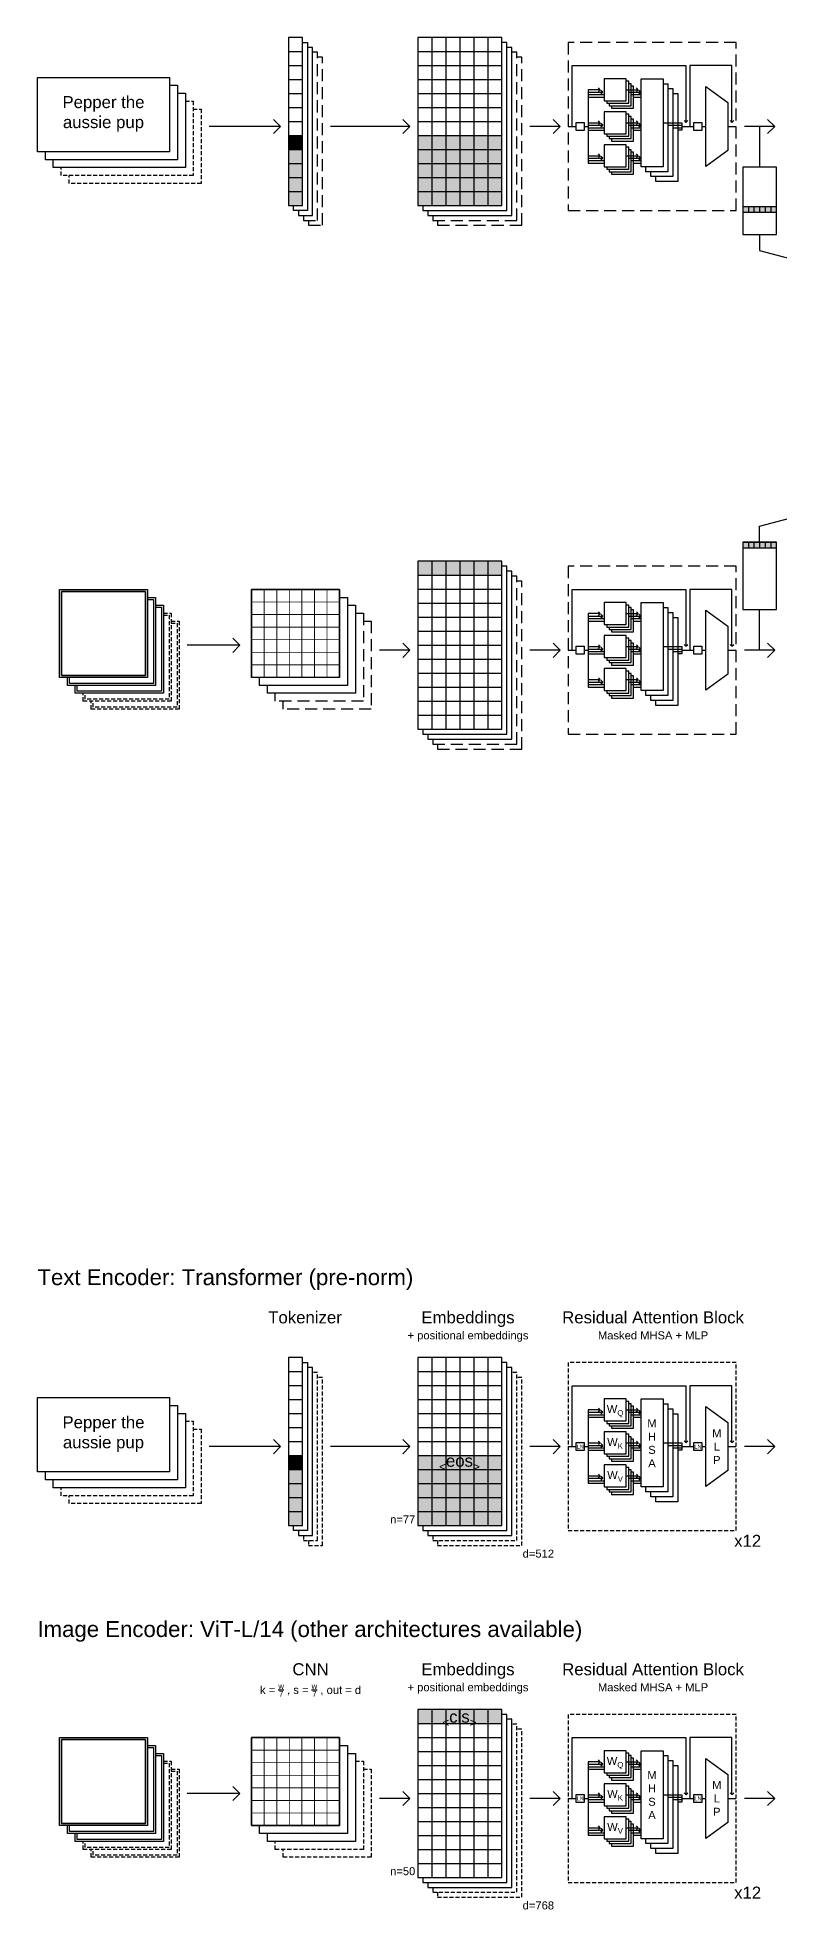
# Model space of a CAD drawing. Header units: inches. Extents: x 50 to 815, y -47 to 438.
# Drawn here: x 201.8 to 294.5, y 46.2 to 280.2 of the extents above; entities that cross this region are included whole.
import ezdxf
from ezdxf.xclip import XClip

# ---------------------------------------------------------------- set-up
doc = ezdxf.new("R2010")
doc.units = ezdxf.units.IN
doc.header["$MEASUREMENT"] = 0
doc.header["$XCLIPFRAME"] = 2
doc.linetypes.add('DASHED', pattern=[0.75, 0.5, -0.25])
for name, color, linetype in [('general_borders', 7, 'Continuous'), ('general_details', 8, 'Continuous'), ('image_borders', 24, 'Continuous'), ('image_fill', 21, 'Continuous'), ('text', 252, 'Continuous'), ('text_borders', 204, 'Continuous'), ('text_fill', 211, 'Continuous')]:
    doc.layers.add(name, color=color, linetype=linetype)
doc.styles.get("Standard").update_dxf_attribs({"font": 'arial.ttf'})
picture_1 = doc.add_image_def('image2.png', size_in_pixel=(703, 707))

# ---------------------------------------------------------------- blocks, each defined once
blk = doc.blocks.new('A$C4f65635c')
at = {"layer": 'image_fill'}
image = blk.add_image(picture_1, insert=(0, 0), size_in_units=(5.86, 5.89), dxfattribs=at)
image.dxf.flags = 7

msp = doc.modelspace()

# ---------------------------------------------------------------- hatches: boundary and pattern name
at = {"layer": 'image_fill', "transparency": 33554483}
h = msp.add_hatch(color=256, dxfattribs=at)
h.dxf.hatch_style = 1
h.paths.add_polyline_path([(290.61, 217.08), (289.91, 217.08), (289.91, 216.38), (290.61, 216.38)])
h.paths.add_polyline_path([(291.31, 217.08), (290.61, 217.08), (290.61, 216.38), (291.31, 216.38)])
h.paths.add_polyline_path([(292.01, 217.08), (291.31, 217.08), (291.31, 216.38), (292.01, 216.38)])
h.paths.add_polyline_path([(292.71, 217.08), (292.01, 217.08), (292.01, 216.38), (292.71, 216.38)])
h.paths.add_polyline_path([(293.41, 217.08), (292.71, 217.08), (292.71, 216.38), (293.41, 216.38)])
h.paths.add_polyline_path([(294.11, 217.08), (293.41, 217.08), (293.41, 216.38), (294.11, 216.38)])
h = msp.add_hatch(color=256, dxfattribs=at)
h.dxf.hatch_style = 1
h.paths.add_polyline_path([(251.06, 214.71), (249.31, 214.71), (249.31, 212.96), (251.06, 212.96)])
h.paths.add_polyline_path([(252.81, 214.71), (251.06, 214.71), (251.06, 212.96), (252.81, 212.96)])
h.paths.add_polyline_path([(254.56, 214.71), (252.81, 214.71), (252.81, 212.96), (254.56, 212.96)])
h.paths.add_polyline_path([(256.31, 214.71), (254.56, 214.71), (254.56, 212.96), (256.31, 212.96)])
h.paths.add_polyline_path([(258.06, 214.71), (256.31, 214.71), (256.31, 212.96), (258.06, 212.96)])
h.paths.add_polyline_path([(259.81, 214.71), (258.06, 214.71), (258.06, 212.96), (259.81, 212.96)])
h = msp.add_hatch(color=256, dxfattribs=at)
h.dxf.hatch_style = 1
h.paths.add_polyline_path([(251.06, 71.21), (249.31, 71.21), (249.31, 69.46), (251.06, 69.46)])
h.paths.add_polyline_path([(252.81, 71.21), (251.06, 71.21), (251.06, 69.46), (252.81, 69.46)])
h.paths.add_polyline_path([(254.56, 71.21), (252.81, 71.21), (252.81, 69.46), (254.56, 69.46)])
h.paths.add_polyline_path([(256.31, 71.21), (254.56, 71.21), (254.56, 69.46), (256.31, 69.46)])
h.paths.add_polyline_path([(258.06, 71.21), (256.31, 71.21), (256.31, 69.46), (258.06, 69.46)])
h.paths.add_polyline_path([(259.81, 71.21), (258.06, 71.21), (258.06, 69.46), (259.81, 69.46)])
at = {"layer": 'text_fill', "transparency": 33554483}
h = msp.add_hatch(color=256, dxfattribs=at)
h.dxf.hatch_style = 1
h.paths.add_polyline_path([(234.92, 267.93), (233.17, 267.93), (233.17, 266.18), (234.92, 266.18)])
h = msp.add_hatch(color=256, dxfattribs=at)
h.dxf.hatch_style = 1
h.paths.add_polyline_path([(251.06, 267.93), (249.31, 267.93), (249.31, 266.18), (251.06, 266.18)])
h.paths.add_polyline_path([(252.81, 267.93), (251.06, 267.93), (251.06, 266.18), (252.81, 266.18)])
h.paths.add_polyline_path([(254.56, 267.93), (252.81, 267.93), (252.81, 266.18), (254.56, 266.18)])
h.paths.add_polyline_path([(256.31, 267.93), (254.56, 267.93), (254.56, 266.18), (256.31, 266.18)])
h.paths.add_polyline_path([(258.06, 267.93), (256.31, 267.93), (256.31, 266.18), (258.06, 266.18)])
h.paths.add_polyline_path([(259.81, 267.93), (258.06, 267.93), (258.06, 266.18), (259.81, 266.18)])
at = {"layer": 'text_fill', "true_color": 0x000000, "transparency": 33554483}
h = msp.add_hatch(color=18, dxfattribs=at)
h.dxf.hatch_style = 1
h.paths.add_polyline_path([(234.92, 266.18), (233.17, 266.18), (233.17, 264.43), (234.92, 264.43)])
h.paths.add_polyline_path([(234.92, 264.43), (233.17, 264.43), (233.17, 262.68), (234.92, 262.68)])
h.paths.add_polyline_path([(234.92, 262.68), (233.17, 262.68), (233.17, 260.93), (234.92, 260.93)])
h.paths.add_polyline_path([(234.92, 260.93), (233.17, 260.93), (233.17, 259.18), (234.92, 259.18)])
h = msp.add_hatch(color=18, dxfattribs=at)
h.dxf.hatch_style = 1
h.paths.add_polyline_path([(251.06, 266.18), (249.31, 266.18), (249.31, 264.43), (251.06, 264.43)])
h.paths.add_polyline_path([(252.81, 266.18), (251.06, 266.18), (251.06, 264.43), (252.81, 264.43)])
h.paths.add_polyline_path([(254.56, 266.18), (252.81, 266.18), (252.81, 264.43), (254.56, 264.43)])
h.paths.add_polyline_path([(256.31, 266.18), (254.56, 266.18), (254.56, 264.43), (256.31, 264.43)])
h.paths.add_polyline_path([(258.06, 266.18), (256.31, 266.18), (256.31, 264.43), (258.06, 264.43)])
h.paths.add_polyline_path([(259.81, 266.18), (258.06, 266.18), (258.06, 264.43), (259.81, 264.43)])
h.paths.add_polyline_path([(259.81, 264.43), (258.06, 264.43), (258.06, 262.68), (259.81, 262.68)])
h.paths.add_polyline_path([(258.06, 264.43), (256.31, 264.43), (256.31, 262.68), (258.06, 262.68)])
h.paths.add_polyline_path([(256.31, 264.43), (254.56, 264.43), (254.56, 262.68), (256.31, 262.68)])
h.paths.add_polyline_path([(254.56, 264.43), (252.81, 264.43), (252.81, 262.68), (254.56, 262.68)])
h.paths.add_polyline_path([(252.81, 264.43), (251.06, 264.43), (251.06, 262.68), (252.81, 262.68)])
h.paths.add_polyline_path([(251.06, 264.43), (249.31, 264.43), (249.31, 262.68), (251.06, 262.68)])
h.paths.add_polyline_path([(251.06, 262.68), (249.31, 262.68), (249.31, 260.93), (251.06, 260.93)])
h.paths.add_polyline_path([(252.81, 262.68), (251.06, 262.68), (251.06, 260.93), (252.81, 260.93)])
h.paths.add_polyline_path([(254.56, 262.68), (252.81, 262.68), (252.81, 260.93), (254.56, 260.93)])
h.paths.add_polyline_path([(256.31, 262.68), (254.56, 262.68), (254.56, 260.93), (256.31, 260.93)])
h.paths.add_polyline_path([(258.06, 262.68), (256.31, 262.68), (256.31, 260.93), (258.06, 260.93)])
h.paths.add_polyline_path([(259.81, 262.68), (258.06, 262.68), (258.06, 260.93), (259.81, 260.93)])
h.paths.add_polyline_path([(259.81, 260.93), (258.06, 260.93), (258.06, 259.18), (259.81, 259.18)])
h.paths.add_polyline_path([(258.06, 260.93), (256.31, 260.93), (256.31, 259.18), (258.06, 259.18)])
h.paths.add_polyline_path([(256.31, 260.93), (254.56, 260.93), (254.56, 259.18), (256.31, 259.18)])
h.paths.add_polyline_path([(254.56, 260.93), (252.81, 260.93), (252.81, 259.18), (254.56, 259.18)])
h.paths.add_polyline_path([(252.81, 260.93), (251.06, 260.93), (251.06, 259.18), (252.81, 259.18)])
h.paths.add_polyline_path([(251.06, 260.93), (249.31, 260.93), (249.31, 259.18), (251.06, 259.18)])
at = {"layer": 'text_fill', "transparency": 33554483}
h = msp.add_hatch(color=256, dxfattribs=at)
h.dxf.hatch_style = 1
h.paths.add_polyline_path([(290.61, 259.06), (289.91, 259.06), (289.91, 258.36), (290.61, 258.36)])
h.paths.add_polyline_path([(291.31, 259.06), (290.61, 259.06), (290.61, 258.36), (291.31, 258.36)])
h.paths.add_polyline_path([(292.01, 259.06), (291.31, 259.06), (291.31, 258.36), (292.01, 258.36)])
h.paths.add_polyline_path([(292.71, 259.06), (292.01, 259.06), (292.01, 258.36), (292.71, 258.36)])
h.paths.add_polyline_path([(293.41, 259.06), (292.71, 259.06), (292.71, 258.36), (293.41, 258.36)])
h.paths.add_polyline_path([(294.11, 259.06), (293.41, 259.06), (293.41, 258.36), (294.11, 258.36)])
h = msp.add_hatch(color=256, dxfattribs=at)
h.dxf.hatch_style = 1
h.paths.add_polyline_path([(234.92, 102.93), (233.17, 102.93), (233.17, 101.18), (234.92, 101.18)])
at = {"layer": 'text_fill', "true_color": 0x000000, "transparency": 33554483}
h = msp.add_hatch(color=18, dxfattribs=at)
h.dxf.hatch_style = 1
h.paths.add_polyline_path([(234.92, 101.18), (233.17, 101.18), (233.17, 99.43), (234.92, 99.43)])
h.paths.add_polyline_path([(234.92, 99.43), (233.17, 99.43), (233.17, 97.68), (234.92, 97.68)])
h.paths.add_polyline_path([(234.92, 97.68), (233.17, 97.68), (233.17, 95.93), (234.92, 95.93)])
h.paths.add_polyline_path([(234.92, 95.93), (233.17, 95.93), (233.17, 94.18), (234.92, 94.18)])
at = {"layer": 'text_fill', "transparency": 33554483}
h = msp.add_hatch(color=256, dxfattribs=at)
h.dxf.hatch_style = 1
h.paths.add_polyline_path([(251.06, 102.93), (249.31, 102.93), (249.31, 101.18), (251.06, 101.18)])
h.paths.add_polyline_path([(252.81, 102.93), (251.06, 102.93), (251.06, 101.18), (252.81, 101.18)])
h.paths.add_polyline_path([(254.56, 102.93), (252.81, 102.93), (252.81, 101.18), (254.56, 101.18)])
h.paths.add_polyline_path([(256.31, 102.93), (254.56, 102.93), (254.56, 101.18), (256.31, 101.18)])
h.paths.add_polyline_path([(258.06, 102.93), (256.31, 102.93), (256.31, 101.18), (258.06, 101.18)])
h.paths.add_polyline_path([(259.81, 102.93), (258.06, 102.93), (258.06, 101.18), (259.81, 101.18)])
at = {"layer": 'text_fill', "true_color": 0x000000, "transparency": 33554483}
h = msp.add_hatch(color=18, dxfattribs=at)
h.dxf.hatch_style = 1
h.paths.add_polyline_path([(251.06, 101.18), (249.31, 101.18), (249.31, 99.43), (251.06, 99.43)])
h.paths.add_polyline_path([(252.81, 101.18), (251.06, 101.18), (251.06, 99.43), (252.81, 99.43)])
h.paths.add_polyline_path([(254.56, 101.18), (252.81, 101.18), (252.81, 99.43), (254.56, 99.43)])
h.paths.add_polyline_path([(256.31, 101.18), (254.56, 101.18), (254.56, 99.43), (256.31, 99.43)])
h.paths.add_polyline_path([(258.06, 101.18), (256.31, 101.18), (256.31, 99.43), (258.06, 99.43)])
h.paths.add_polyline_path([(259.81, 101.18), (258.06, 101.18), (258.06, 99.43), (259.81, 99.43)])
h.paths.add_polyline_path([(259.81, 99.43), (258.06, 99.43), (258.06, 97.68), (259.81, 97.68)])
h.paths.add_polyline_path([(258.06, 99.43), (256.31, 99.43), (256.31, 97.68), (258.06, 97.68)])
h.paths.add_polyline_path([(256.31, 99.43), (254.56, 99.43), (254.56, 97.68), (256.31, 97.68)])
h.paths.add_polyline_path([(254.56, 99.43), (252.81, 99.43), (252.81, 97.68), (254.56, 97.68)])
h.paths.add_polyline_path([(252.81, 99.43), (251.06, 99.43), (251.06, 97.68), (252.81, 97.68)])
h.paths.add_polyline_path([(251.06, 99.43), (249.31, 99.43), (249.31, 97.68), (251.06, 97.68)])
h.paths.add_polyline_path([(251.06, 97.68), (249.31, 97.68), (249.31, 95.93), (251.06, 95.93)])
h.paths.add_polyline_path([(252.81, 97.68), (251.06, 97.68), (251.06, 95.93), (252.81, 95.93)])
h.paths.add_polyline_path([(254.56, 97.68), (252.81, 97.68), (252.81, 95.93), (254.56, 95.93)])
h.paths.add_polyline_path([(256.31, 97.68), (254.56, 97.68), (254.56, 95.93), (256.31, 95.93)])
h.paths.add_polyline_path([(258.06, 97.68), (256.31, 97.68), (256.31, 95.93), (258.06, 95.93)])
h.paths.add_polyline_path([(259.81, 97.68), (258.06, 97.68), (258.06, 95.93), (259.81, 95.93)])
h.paths.add_polyline_path([(259.81, 95.93), (258.06, 95.93), (258.06, 94.18), (259.81, 94.18)])
h.paths.add_polyline_path([(258.06, 95.93), (256.31, 95.93), (256.31, 94.18), (258.06, 94.18)])
h.paths.add_polyline_path([(256.31, 95.93), (254.56, 95.93), (254.56, 94.18), (256.31, 94.18)])
h.paths.add_polyline_path([(254.56, 95.93), (252.81, 95.93), (252.81, 94.18), (254.56, 94.18)])
h.paths.add_polyline_path([(252.81, 95.93), (251.06, 95.93), (251.06, 94.18), (252.81, 94.18)])
h.paths.add_polyline_path([(251.06, 95.93), (249.31, 95.93), (249.31, 94.18), (251.06, 94.18)])

# ---------------------------------------------------------------- linework, layer by layer
at = {"layer": 'general_borders'}
for points in [[(201.79, 275.19), (218.29, 275.19), (218.29, 265.89), (201.79, 265.89)], [(204.54, 211.19), (215.54, 211.19), (215.54, 200.19), (204.54, 200.19)], [(201.79, 110.19), (218.29, 110.19), (218.29, 100.89), (201.79, 100.89)], [(204.54, 67.69), (215.54, 67.69), (215.54, 56.69), (204.54, 56.69)]]:
    msp.add_lwpolyline(points, close=True, dxfattribs=at)
for points in [[(218.29, 274.2), (219.28, 274.2), (219.28, 264.9), (202.78, 264.9), (202.78, 265.89)], [(219.28, 273.21), (220.27, 273.21), (220.27, 263.91), (203.77, 263.91), (203.77, 264.9)], [(231.29, 268.17), (232.17, 269.06), (231.29, 269.94)], [(247.43, 268.17), (248.31, 269.06), (247.43, 269.94)], [(266.21, 268.17), (267.1, 269.06), (266.21, 269.94)], [(293.02, 268.17), (293.91, 269.06), (293.02, 269.94)], [(232.17, 269.06), (223.26, 269.06)], [(248.31, 269.06), (238.39, 269.06)], [(267.1, 269.06), (263.3, 269.06)], [(293.91, 269.06), (290.11, 269.06)], [(215.54, 210.2), (216.53, 210.2), (216.53, 199.2), (205.53, 199.2), (205.53, 200.19)], [(216.53, 209.21), (217.52, 209.21), (217.52, 198.21), (206.52, 198.21), (206.52, 199.2)], [(227.06, 204.21), (220.5, 204.21)], [(226.18, 203.32), (227.06, 204.21), (226.18, 205.09)], [(248.31, 203.58), (244.51, 203.58)], [(247.43, 202.7), (248.31, 203.58), (247.43, 204.46)], [(267.1, 203.58), (263.3, 203.58)], [(266.21, 202.7), (267.1, 203.58), (266.21, 204.46)], [(293.91, 203.58), (290.11, 203.58)], [(293.02, 202.7), (293.91, 203.58), (293.02, 204.46)], [(218.29, 109.2), (219.28, 109.2), (219.28, 99.9), (202.78, 99.9), (202.78, 100.89)], [(219.28, 108.21), (220.27, 108.21), (220.27, 98.91), (203.77, 98.91), (203.77, 99.9)], [(232.17, 104.06), (223.26, 104.06)], [(231.29, 103.17), (232.17, 104.06), (231.29, 104.94)], [(248.31, 104.06), (238.39, 104.06)], [(247.43, 103.17), (248.31, 104.06), (247.43, 104.94)], [(267.1, 104.06), (263.3, 104.06)], [(266.21, 103.17), (267.1, 104.06), (266.21, 104.94)], [(293.91, 104.06), (290.11, 104.06)], [(293.02, 103.17), (293.91, 104.06), (293.02, 104.94)], [(215.54, 66.7), (216.53, 66.7), (216.53, 55.7), (205.53, 55.7), (205.53, 56.69)], [(216.53, 65.71), (217.52, 65.71), (217.52, 54.71), (206.52, 54.71), (206.52, 55.7)], [(226.18, 59.82), (227.06, 60.71), (226.18, 61.59)], [(247.43, 59.2), (248.31, 60.08), (247.43, 60.96)], [(266.21, 59.2), (267.1, 60.08), (266.21, 60.96)], [(293.02, 59.2), (293.91, 60.08), (293.02, 60.96)], [(227.06, 60.71), (220.5, 60.71)], [(248.31, 60.08), (244.51, 60.08)], [(267.1, 60.08), (263.3, 60.08)], [(293.91, 60.08), (290.11, 60.08)]]:
    msp.add_lwpolyline(points, dxfattribs=at)
at = {"layer": 'general_borders', "linetype": 'DASHED'}
for points in [[(220.27, 272.22), (221.26, 272.22), (221.26, 262.92), (204.76, 262.92), (204.76, 263.91)], [(221.26, 271.23), (222.25, 271.23), (222.25, 261.93), (205.75, 261.93), (205.75, 262.92)], [(217.52, 208.22), (218.51, 208.22), (218.51, 197.22), (207.51, 197.22), (207.51, 198.21)], [(218.51, 207.23), (219.5, 207.23), (219.5, 196.23), (208.5, 196.23), (208.5, 197.22)], [(220.27, 107.22), (221.26, 107.22), (221.26, 97.92), (204.76, 97.92), (204.76, 98.91)], [(221.26, 106.23), (222.25, 106.23), (222.25, 96.93), (205.75, 96.93), (205.75, 97.92)], [(217.52, 64.72), (218.51, 64.72), (218.51, 53.72), (207.51, 53.72), (207.51, 54.71)], [(218.51, 63.73), (219.5, 63.73), (219.5, 52.73), (208.5, 52.73), (208.5, 53.72)]]:
    msp.add_lwpolyline(points, dxfattribs=at)
at = {"layer": 'general_details'}
for points in [[(204.79, 210.94), (215.29, 210.94), (215.29, 200.44), (204.79, 200.44)], [(204.79, 67.44), (215.29, 67.44), (215.29, 56.94), (204.79, 56.94)]]:
    msp.add_lwpolyline(points, close=True, dxfattribs=at)
for points in [[(215.54, 209.95), (216.28, 209.95), (216.28, 199.45), (205.78, 199.45), (205.78, 200.19)], [(216.53, 208.96), (217.27, 208.96), (217.27, 198.46), (206.77, 198.46), (206.77, 199.2)], [(215.54, 66.45), (216.28, 66.45), (216.28, 55.95), (205.78, 55.95), (205.78, 56.69)], [(216.53, 65.46), (217.27, 65.46), (217.27, 54.96), (206.77, 54.96), (206.77, 55.7)]]:
    msp.add_lwpolyline(points, dxfattribs=at)
at = {"layer": 'general_details', "linetype": 'DASHED'}
for points in [[(217.52, 207.97), (218.26, 207.97), (218.26, 197.47), (207.76, 197.47), (207.76, 198.21)], [(218.51, 206.98), (219.25, 206.98), (219.25, 196.48), (208.75, 196.48), (208.75, 197.22)], [(217.52, 64.47), (218.26, 64.47), (218.26, 53.97), (207.76, 53.97), (207.76, 54.71)], [(218.51, 63.48), (219.25, 63.48), (219.25, 52.98), (208.75, 52.98), (208.75, 53.72)]]:
    msp.add_lwpolyline(points, dxfattribs=at)
at = {"layer": 'image_borders', "ltscale": 3}
for points in [[(292.01, 219.08), (321.48, 226.87)], [(292.01, 217.08), (292.01, 219.08)], [(289.91, 217.08), (294.11, 217.08)], [(289.91, 216.38), (294.11, 216.38)], [(249.31, 212.96), (259.81, 212.96)], [(249.93, 193.71), (249.93, 193.09), (260.43, 193.09), (260.43, 214.09), (259.81, 214.09)], [(250.55, 193.09), (250.55, 192.47), (261.05, 192.47), (261.05, 213.47), (260.43, 213.47)], [(249.31, 211.21), (259.81, 211.21)], [(268.6, 203.58), (268.6, 211.2), (281.81, 211.2), (282.81, 211.2), (282.81, 204.08)], [(288.56, 204.08), (288.56, 211.2), (283.31, 211.2), (283.31, 203.58)], [(239.54, 210.2), (240.53, 210.2), (240.53, 199.2), (229.53, 199.2), (229.53, 200.19)], [(240.53, 209.21), (241.52, 209.21), (241.52, 198.21), (230.52, 198.21), (230.52, 199.2)], [(249.31, 209.46), (259.81, 209.46)], [(271.88, 207.95), (272.1, 208.17), (271.88, 208.39)], [(272.91, 206.79), (272.91, 206.49), (275.66, 206.49), (275.66, 209.24), (275.35, 209.24)], [(273.22, 206.49), (273.22, 206.18), (275.97, 206.18), (275.97, 208.93), (275.66, 208.93)], [(273.53, 206.18), (273.53, 205.87), (276.28, 205.87), (276.28, 208.62), (275.97, 208.62)], [(276.63, 207.95), (276.85, 208.17), (276.63, 208.39)], [(279.95, 208.93), (280.57, 208.93), (280.57, 197.93), (277.82, 197.93), (277.82, 198.54)], [(280.57, 208.31), (281.19, 208.31), (281.19, 197.31), (278.44, 197.31), (278.44, 197.93)], [(292.01, 203.58), (292.01, 208.68)], [(249.31, 207.71), (259.81, 207.71)], [(249.31, 205.96), (259.81, 205.96)], [(272.1, 208.17), (270.6, 208.17), (270.6, 198.99), (272.6, 198.99)], [(270.6, 207.86), (272.41, 207.86)], [(270.6, 207.55), (272.6, 207.55)], [(270.6, 207.24), (272.6, 207.24)], [(272.19, 207.64), (272.41, 207.86), (272.19, 208.08)], [(275.35, 208.17), (276.85, 208.17)], [(275.66, 207.86), (277.16, 207.86)], [(275.97, 207.55), (277.2, 207.55)], [(276.28, 207.24), (277.2, 207.24)], [(276.94, 207.64), (277.16, 207.86), (276.94, 208.08)], [(281.19, 207.69), (281.81, 207.69), (281.81, 196.69), (279.06, 196.69), (279.06, 197.31)], [(249.31, 204.21), (259.81, 204.21)], [(268.1, 203.58), (269.1, 203.58)], [(270.1, 203.58), (270.6, 203.58)], [(270.6, 204.04), (272.1, 204.04)], [(270.6, 203.74), (272.41, 203.74)], [(271.88, 203.82), (272.1, 204.04), (271.88, 204.27)], [(272.19, 203.51), (272.41, 203.74), (272.19, 203.96)], [(272.91, 202.67), (272.91, 202.36), (275.66, 202.36), (275.66, 205.11), (275.35, 205.11)], [(273.22, 202.36), (273.22, 202.05), (275.97, 202.05), (275.97, 204.8), (275.66, 204.8)], [(273.53, 202.05), (273.53, 201.74), (276.28, 201.74), (276.28, 204.49), (275.97, 204.49)], [(275.35, 204.04), (276.85, 204.04)], [(275.66, 203.74), (277.16, 203.74)], [(276.63, 203.82), (276.85, 204.04), (276.63, 204.27)], [(276.94, 203.51), (277.16, 203.74), (276.94, 203.96)], [(279.95, 204.04), (282.31, 204.04), (282.31, 203.12), (281.81, 203.12)], [(280.57, 203.74), (282.31, 203.74)], [(282.31, 203.58), (283.81, 203.58)], [(282.59, 204.3), (282.81, 204.08), (283.03, 204.3)], [(288.06, 203.58), (289.06, 203.58)], [(288.34, 204.3), (288.56, 204.08), (288.78, 204.3)], [(249.31, 202.46), (259.81, 202.46)], [(270.6, 203.43), (272.6, 203.43)], [(270.6, 203.12), (272.6, 203.12)], [(275.97, 203.43), (277.2, 203.43)], [(276.28, 203.12), (277.2, 203.12)], [(281.19, 203.43), (282.31, 203.43)], [(249.31, 200.71), (259.81, 200.71)], [(249.31, 198.96), (259.81, 198.96)], [(270.6, 199.92), (272.1, 199.92)], [(270.6, 199.61), (272.41, 199.61)], [(270.6, 199.3), (272.6, 199.3)], [(271.88, 199.7), (272.1, 199.92), (271.88, 200.14)], [(272.19, 199.39), (272.41, 199.61), (272.19, 199.83)], [(272.91, 198.54), (272.91, 198.24), (275.66, 198.24), (275.66, 200.99), (275.35, 200.99)], [(273.22, 198.24), (273.22, 197.93), (275.97, 197.93), (275.97, 200.68), (275.66, 200.68)], [(273.53, 197.93), (273.53, 197.62), (276.28, 197.62), (276.28, 200.37), (275.97, 200.37)], [(275.35, 199.92), (276.85, 199.92)], [(275.66, 199.61), (277.16, 199.61)], [(275.97, 199.3), (277.2, 199.3)], [(276.28, 198.99), (277.2, 198.99)], [(276.63, 199.7), (276.85, 199.92), (276.63, 200.14)], [(276.94, 199.39), (277.16, 199.61), (276.94, 199.83)], [(249.31, 197.21), (259.81, 197.21)], [(249.31, 195.46), (259.81, 195.46)]]:
    msp.add_lwpolyline(points, dxfattribs=at)
for points in [[(289.91, 217.08), (289.91, 208.68), (294.11, 208.68), (294.11, 217.08)], [(249.31, 214.71), (249.31, 193.71), (259.81, 193.71), (259.81, 214.71)], [(228.54, 211.19), (239.54, 211.19), (239.54, 200.19), (228.54, 200.19)], [(272.6, 206.79), (275.35, 206.79), (275.35, 209.54), (272.6, 209.54)], [(277.2, 209.54), (279.95, 209.54), (279.95, 198.54), (277.2, 198.54)], [(285.31, 208.58), (288.06, 206.58), (288.06, 200.58), (285.31, 198.58)], [(269.1, 203.08), (269.1, 204.08), (270.1, 204.08), (270.1, 203.08)], [(272.6, 202.67), (275.35, 202.67), (275.35, 205.42), (272.6, 205.42)], [(283.81, 203.08), (283.81, 204.08), (284.81, 204.08), (284.81, 203.08)], [(272.6, 198.54), (275.35, 198.54), (275.35, 201.29), (272.6, 201.29)]]:
    msp.add_lwpolyline(points, close=True, dxfattribs=at)
at = {"layer": 'image_borders', "linetype": 'DASHED', "ltscale": 3}
msp.add_lwpolyline([(268.1, 214.08), (268.1, 193.08), (289.1, 193.08), (289.1, 214.08)], close=True, dxfattribs=at)
at = {"layer": 'image_borders', "color": 7, "ltscale": 3, "true_color": 0xffffff, "const_width": 0.1}
for points in [[(230.12, 211.19), (230.12, 200.19)], [(231.69, 211.19), (231.69, 200.19)], [(233.26, 211.19), (233.26, 200.19)], [(234.83, 211.19), (234.83, 200.19)], [(236.4, 211.19), (236.4, 200.19)], [(237.97, 211.19), (237.97, 200.19)], [(228.54, 209.62), (239.54, 209.62)], [(228.54, 208.05), (239.54, 208.05)], [(228.54, 206.48), (239.54, 206.48)], [(228.54, 204.9), (239.54, 204.9)], [(228.54, 203.33), (239.54, 203.33)], [(228.54, 201.76), (239.54, 201.76)]]:
    msp.add_lwpolyline(points, dxfattribs=at)
at = {"layer": 'image_borders', "linetype": 'DASHED', "ltscale": 3}
for points in [[(251.17, 192.47), (251.17, 191.85), (261.67, 191.85), (261.67, 212.85), (261.05, 212.85)], [(251.79, 191.85), (251.79, 191.23), (262.29, 191.23), (262.29, 212.23), (261.67, 212.23)], [(241.52, 208.22), (242.51, 208.22), (242.51, 197.22), (231.51, 197.22), (231.51, 198.21)], [(242.51, 207.23), (243.5, 207.23), (243.5, 196.23), (232.5, 196.23), (232.5, 197.22)]]:
    msp.add_lwpolyline(points, dxfattribs=at)
at = {"layer": 'image_borders'}
for points in [[(249.31, 71.21), (249.31, 50.21), (259.81, 50.21), (259.81, 71.21)], [(228.54, 67.69), (239.54, 67.69), (239.54, 56.69), (228.54, 56.69)], [(272.6, 63.29), (275.35, 63.29), (275.35, 66.04), (272.6, 66.04)], [(277.2, 66.04), (279.95, 66.04), (279.95, 55.04), (277.2, 55.04)], [(285.31, 65.08), (288.06, 63.08), (288.06, 57.08), (285.31, 55.08)], [(272.6, 59.17), (275.35, 59.17), (275.35, 61.92), (272.6, 61.92)], [(269.1, 59.58), (269.1, 60.58), (270.1, 60.58), (270.1, 59.58)], [(283.81, 59.58), (283.81, 60.58), (284.81, 60.58), (284.81, 59.58)], [(272.6, 55.04), (275.35, 55.04), (275.35, 57.79), (272.6, 57.79)]]:
    msp.add_lwpolyline(points, close=True, dxfattribs=at)
for points in [[(249.93, 50.21), (249.93, 49.59), (260.43, 49.59), (260.43, 70.59), (259.81, 70.59)], [(249.31, 69.46), (259.81, 69.46)], [(250.55, 49.59), (250.55, 48.97), (261.05, 48.97), (261.05, 69.97), (260.43, 69.97)], [(239.54, 66.7), (240.53, 66.7), (240.53, 55.7), (229.53, 55.7), (229.53, 56.69)], [(240.53, 65.71), (241.52, 65.71), (241.52, 54.71), (230.52, 54.71), (230.52, 55.7)], [(249.31, 67.71), (259.81, 67.71)], [(249.31, 65.96), (259.81, 65.96)], [(268.6, 60.08), (268.6, 67.7), (281.81, 67.7), (282.81, 67.7), (282.81, 60.58)], [(272.91, 63.29), (272.91, 62.99), (275.66, 62.99), (275.66, 65.74), (275.35, 65.74)], [(288.56, 60.58), (288.56, 67.7), (283.31, 67.7), (283.31, 60.08)], [(249.31, 64.21), (259.81, 64.21)], [(272.1, 64.67), (270.6, 64.67), (270.6, 55.49), (272.6, 55.49)], [(270.6, 64.36), (272.41, 64.36)], [(270.6, 64.05), (272.6, 64.05)], [(270.6, 63.74), (272.6, 63.74)], [(271.88, 64.45), (272.1, 64.67), (271.88, 64.89)], [(272.19, 64.14), (272.41, 64.36), (272.19, 64.58)], [(273.22, 62.99), (273.22, 62.68), (275.97, 62.68), (275.97, 65.43), (275.66, 65.43)], [(273.53, 62.68), (273.53, 62.37), (276.28, 62.37), (276.28, 65.12), (275.97, 65.12)], [(275.35, 64.67), (276.85, 64.67)], [(275.66, 64.36), (277.16, 64.36)], [(275.97, 64.05), (277.2, 64.05)], [(276.28, 63.74), (277.2, 63.74)], [(276.63, 64.45), (276.85, 64.67), (276.63, 64.89)], [(276.94, 64.14), (277.16, 64.36), (276.94, 64.58)], [(279.95, 65.43), (280.57, 65.43), (280.57, 54.43), (277.82, 54.43), (277.82, 55.04)], [(280.57, 64.81), (281.19, 64.81), (281.19, 53.81), (278.44, 53.81), (278.44, 54.43)], [(281.19, 64.19), (281.81, 64.19), (281.81, 53.19), (279.06, 53.19), (279.06, 53.81)], [(249.31, 62.46), (259.81, 62.46)], [(272.91, 59.17), (272.91, 58.86), (275.66, 58.86), (275.66, 61.61), (275.35, 61.61)], [(273.22, 58.86), (273.22, 58.55), (275.97, 58.55), (275.97, 61.3), (275.66, 61.3)], [(273.53, 58.55), (273.53, 58.24), (276.28, 58.24), (276.28, 60.99), (275.97, 60.99)], [(249.31, 60.71), (259.81, 60.71)], [(249.31, 58.96), (259.81, 58.96)], [(268.1, 60.08), (269.1, 60.08)], [(270.1, 60.08), (270.6, 60.08)], [(270.6, 60.54), (272.1, 60.54)], [(270.6, 60.24), (272.41, 60.24)], [(270.6, 59.93), (272.6, 59.93)], [(270.6, 59.62), (272.6, 59.62)], [(271.88, 60.32), (272.1, 60.54), (271.88, 60.77)], [(272.19, 60.01), (272.41, 60.24), (272.19, 60.46)], [(275.35, 60.54), (276.85, 60.54)], [(275.66, 60.24), (277.16, 60.24)], [(275.97, 59.93), (277.2, 59.93)], [(276.28, 59.62), (277.2, 59.62)], [(276.63, 60.32), (276.85, 60.54), (276.63, 60.77)], [(276.94, 60.01), (277.16, 60.24), (276.94, 60.46)], [(279.95, 60.54), (282.31, 60.54), (282.31, 59.62), (281.81, 59.62)], [(280.57, 60.24), (282.31, 60.24)], [(281.19, 59.93), (282.31, 59.93)], [(282.31, 60.08), (283.81, 60.08)], [(282.59, 60.8), (282.81, 60.58), (283.03, 60.8)], [(288.06, 60.08), (289.06, 60.08)], [(288.34, 60.8), (288.56, 60.58), (288.78, 60.8)], [(249.31, 57.21), (259.81, 57.21)], [(270.6, 56.42), (272.1, 56.42)], [(271.88, 56.2), (272.1, 56.42), (271.88, 56.64)], [(272.19, 55.89), (272.41, 56.11), (272.19, 56.33)], [(272.91, 55.04), (272.91, 54.74), (275.66, 54.74), (275.66, 57.49), (275.35, 57.49)], [(273.22, 54.74), (273.22, 54.43), (275.97, 54.43), (275.97, 57.18), (275.66, 57.18)], [(273.53, 54.43), (273.53, 54.12), (276.28, 54.12), (276.28, 56.87), (275.97, 56.87)], [(275.35, 56.42), (276.85, 56.42)], [(276.63, 56.2), (276.85, 56.42), (276.63, 56.64)], [(276.94, 55.89), (277.16, 56.11), (276.94, 56.33)], [(249.31, 55.46), (259.81, 55.46)], [(270.6, 56.11), (272.41, 56.11)], [(270.6, 55.8), (272.6, 55.8)], [(275.66, 56.11), (277.16, 56.11)], [(275.97, 55.8), (277.2, 55.8)], [(276.28, 55.49), (277.2, 55.49)], [(249.31, 53.71), (259.81, 53.71)], [(249.31, 51.96), (259.81, 51.96)]]:
    msp.add_lwpolyline(points, dxfattribs=at)
at = {"layer": 'image_borders', "linetype": 'DASHED'}
msp.add_lwpolyline([(268.1, 70.58), (268.1, 49.58), (289.1, 49.58), (289.1, 70.58)], close=True, dxfattribs=at)
for points in [[(251.17, 48.97), (251.17, 48.35), (261.67, 48.35), (261.67, 69.35), (261.05, 69.35)], [(251.79, 48.35), (251.79, 47.73), (262.29, 47.73), (262.29, 68.73), (261.67, 68.73)], [(241.52, 64.72), (242.51, 64.72), (242.51, 53.72), (231.51, 53.72), (231.51, 54.71)], [(242.51, 63.73), (243.5, 63.73), (243.5, 52.73), (232.5, 52.73), (232.5, 53.72)]]:
    msp.add_lwpolyline(points, dxfattribs=at)
at = {"layer": 'image_borders', "color": 7, "true_color": 0xffffff, "const_width": 0.1}
for points in [[(228.54, 66.12), (239.54, 66.12)], [(230.12, 67.69), (230.12, 56.69)], [(231.69, 67.69), (231.69, 56.69)], [(233.26, 67.69), (233.26, 56.69)], [(234.83, 67.69), (234.83, 56.69)], [(236.4, 67.69), (236.4, 56.69)], [(237.97, 67.69), (237.97, 56.69)], [(228.54, 64.55), (239.54, 64.55)], [(228.54, 62.98), (239.54, 62.98)], [(228.54, 61.4), (239.54, 61.4)], [(228.54, 59.83), (239.54, 59.83)], [(228.54, 58.26), (239.54, 58.26)]]:
    msp.add_lwpolyline(points, dxfattribs=at)
at = {"layer": 'image_fill'}
for points in [[(290.61, 217.08), (290.61, 216.38)], [(291.31, 217.08), (291.31, 216.38)], [(292.01, 217.08), (292.01, 216.38)], [(292.71, 217.08), (292.71, 216.38)], [(293.41, 217.08), (293.41, 216.38)]]:
    msp.add_lwpolyline(points, dxfattribs=at)
at = {"layer": 'image_fill', "transparency": 33554687}
for points in [[(251.06, 214.71), (251.06, 193.71)], [(252.81, 214.71), (252.81, 193.71)], [(254.56, 214.71), (254.56, 193.71)], [(256.31, 214.71), (256.31, 193.71)], [(258.06, 214.71), (258.06, 193.71)], [(251.06, 71.21), (251.06, 50.21)], [(252.81, 71.21), (252.81, 50.21)], [(254.56, 71.21), (254.56, 50.21)], [(256.31, 71.21), (256.31, 50.21)], [(258.06, 71.21), (258.06, 50.21)]]:
    msp.add_lwpolyline(points, dxfattribs=at)
at = {"layer": 'text'}
for points in [[(284.81, 269.06), (285.31, 269.06)], [(284.81, 203.58), (285.31, 203.58)], [(284.81, 104.06), (285.31, 104.06)], [(284.81, 60.08), (285.31, 60.08)]]:
    msp.add_lwpolyline(points, dxfattribs=at)
at = {"layer": 'text_borders', "ltscale": 3}
for points in [[(233.17, 280.18), (233.17, 259.18), (234.92, 259.18), (234.92, 280.18)], [(249.31, 280.18), (249.31, 259.18), (259.81, 259.18), (259.81, 280.18)], [(272.6, 272.27), (275.35, 272.27), (275.35, 275.02), (272.6, 275.02)], [(277.2, 275.02), (279.95, 275.02), (279.95, 264.02), (277.2, 264.02)], [(285.31, 274.06), (288.06, 272.06), (288.06, 266.06), (285.31, 264.06)], [(269.1, 268.56), (269.1, 269.56), (270.1, 269.56), (270.1, 268.56)], [(272.6, 268.14), (275.35, 268.14), (275.35, 270.89), (272.6, 270.89)], [(283.81, 268.56), (283.81, 269.56), (284.81, 269.56), (284.81, 268.56)], [(272.6, 264.02), (275.35, 264.02), (275.35, 266.77), (272.6, 266.77)], [(289.91, 263.96), (289.91, 255.56), (294.11, 255.56), (294.11, 263.96)]]:
    msp.add_lwpolyline(points, close=True, dxfattribs=at)
for points in [[(234.92, 279.56), (235.54, 279.56), (235.54, 258.56), (233.79, 258.56), (233.79, 259.18)], [(234.41, 258.56), (234.41, 257.94), (236.16, 257.94), (236.16, 278.94), (235.54, 278.94)], [(249.93, 259.18), (249.93, 258.56), (260.43, 258.56), (260.43, 279.56), (259.81, 279.56)], [(250.55, 258.56), (250.55, 257.94), (261.05, 257.94), (261.05, 278.94), (260.43, 278.94)], [(233.17, 278.43), (234.92, 278.43)], [(233.17, 276.68), (234.92, 276.68)], [(249.31, 278.43), (259.81, 278.43)], [(249.31, 276.68), (259.81, 276.68)], [(268.6, 269.06), (268.6, 276.67), (281.81, 276.67), (282.81, 276.67), (282.81, 269.56)], [(288.56, 269.56), (288.56, 276.67), (283.31, 276.67), (283.31, 269.06)], [(233.17, 274.93), (234.92, 274.93)], [(249.31, 274.93), (259.81, 274.93)], [(271.88, 273.42), (272.1, 273.64), (271.88, 273.87)], [(272.91, 272.27), (272.91, 271.96), (275.66, 271.96), (275.66, 274.71), (275.35, 274.71)], [(273.22, 271.96), (273.22, 271.65), (275.97, 271.65), (275.97, 274.4), (275.66, 274.4)], [(273.53, 271.65), (273.53, 271.34), (276.28, 271.34), (276.28, 274.09), (275.97, 274.09)], [(276.63, 273.42), (276.85, 273.64), (276.63, 273.87)], [(279.95, 274.4), (280.57, 274.4), (280.57, 263.4), (277.82, 263.4), (277.82, 264.02)], [(280.57, 273.78), (281.19, 273.78), (281.19, 262.78), (278.44, 262.78), (278.44, 263.4)], [(233.17, 273.18), (234.92, 273.18)], [(233.17, 271.43), (234.92, 271.43)], [(249.31, 273.18), (259.81, 273.18)], [(249.31, 271.43), (259.81, 271.43)], [(272.1, 273.64), (270.6, 273.64), (270.6, 264.47), (272.6, 264.47)], [(270.6, 273.34), (272.41, 273.34)], [(270.6, 273.03), (272.6, 273.03)], [(270.6, 272.72), (272.6, 272.72)], [(272.19, 273.11), (272.41, 273.34), (272.19, 273.56)], [(275.35, 273.64), (276.85, 273.64)], [(275.66, 273.34), (277.16, 273.34)], [(275.97, 273.03), (277.2, 273.03)], [(276.28, 272.72), (277.2, 272.72)], [(276.94, 273.11), (277.16, 273.34), (276.94, 273.56)], [(281.19, 273.16), (281.81, 273.16), (281.81, 262.16), (279.06, 262.16), (279.06, 262.78)], [(233.17, 269.68), (234.92, 269.68)], [(249.31, 269.68), (259.81, 269.68)], [(270.6, 269.52), (272.1, 269.52)], [(270.6, 269.21), (272.41, 269.21)], [(271.88, 269.3), (272.1, 269.52), (271.88, 269.74)], [(272.19, 268.99), (272.41, 269.21), (272.19, 269.43)], [(272.91, 268.14), (272.91, 267.84), (275.66, 267.84), (275.66, 270.59), (275.35, 270.59)], [(273.22, 267.84), (273.22, 267.53), (275.97, 267.53), (275.97, 270.28), (275.66, 270.28)], [(273.53, 267.53), (273.53, 267.22), (276.28, 267.22), (276.28, 269.97), (275.97, 269.97)], [(275.35, 269.52), (276.85, 269.52)], [(275.66, 269.21), (277.16, 269.21)], [(276.63, 269.3), (276.85, 269.52), (276.63, 269.74)], [(276.94, 268.99), (277.16, 269.21), (276.94, 269.43)], [(279.95, 269.52), (282.31, 269.52), (282.31, 268.59), (281.81, 268.59)], [(280.57, 269.21), (282.31, 269.21)], [(282.59, 269.78), (282.81, 269.56), (283.03, 269.78)], [(288.34, 269.78), (288.56, 269.56), (288.78, 269.78)], [(233.17, 267.93), (234.92, 267.93)], [(249.31, 267.93), (259.81, 267.93)], [(268.1, 269.06), (269.1, 269.06)], [(270.1, 269.06), (270.6, 269.06)], [(270.6, 268.9), (272.6, 268.9)], [(270.6, 268.59), (272.6, 268.59)], [(275.97, 268.9), (277.2, 268.9)], [(276.28, 268.59), (277.2, 268.59)], [(281.19, 268.9), (282.31, 268.9)], [(282.31, 269.06), (283.81, 269.06)], [(288.06, 269.06), (289.06, 269.06)], [(292.01, 269.06), (292.01, 263.96)], [(233.17, 266.18), (234.92, 266.18)], [(233.17, 264.43), (234.92, 264.43)], [(249.31, 266.18), (259.81, 266.18)], [(249.31, 264.43), (259.81, 264.43)], [(270.6, 265.39), (272.1, 265.39)], [(270.6, 265.09), (272.41, 265.09)], [(270.6, 264.78), (272.6, 264.78)], [(271.88, 265.17), (272.1, 265.39), (271.88, 265.62)], [(272.19, 264.86), (272.41, 265.09), (272.19, 265.31)], [(272.91, 264.02), (272.91, 263.71), (275.66, 263.71), (275.66, 266.46), (275.35, 266.46)], [(273.22, 263.71), (273.22, 263.4), (275.97, 263.4), (275.97, 266.15), (275.66, 266.15)], [(273.53, 263.4), (273.53, 263.09), (276.28, 263.09), (276.28, 265.84), (275.97, 265.84)], [(275.35, 265.39), (276.85, 265.39)], [(275.66, 265.09), (277.16, 265.09)], [(275.97, 264.78), (277.2, 264.78)], [(276.28, 264.47), (277.2, 264.47)], [(276.63, 265.17), (276.85, 265.39), (276.63, 265.62)], [(276.94, 264.86), (277.16, 265.09), (276.94, 265.31)], [(233.17, 262.68), (234.92, 262.68)], [(249.31, 262.68), (259.81, 262.68)], [(233.17, 260.93), (234.92, 260.93)], [(249.31, 260.93), (259.81, 260.93)], [(289.91, 259.06), (294.11, 259.06)], [(289.91, 258.36), (294.11, 258.36)], [(292.01, 255.56), (292.01, 253.56)], [(292.01, 253.56), (321.48, 245.77)]]:
    msp.add_lwpolyline(points, dxfattribs=at)
at = {"layer": 'text_borders', "linetype": 'DASHED', "ltscale": 3}
msp.add_lwpolyline([(268.1, 279.56), (268.1, 258.56), (289.1, 258.56), (289.1, 279.56)], close=True, dxfattribs=at)
for points in [[(235.03, 257.94), (235.03, 257.32), (236.78, 257.32), (236.78, 278.32), (236.16, 278.32)], [(235.64, 257.32), (235.64, 256.71), (237.39, 256.71), (237.39, 277.71), (236.78, 277.71)], [(251.17, 257.94), (251.17, 257.32), (261.67, 257.32), (261.67, 278.32), (261.05, 278.32)], [(251.79, 257.32), (251.79, 256.71), (262.29, 256.71), (262.29, 277.71), (261.67, 277.71)]]:
    msp.add_lwpolyline(points, dxfattribs=at)
at = {"layer": 'text_borders'}
for points in [[(233.17, 115.18), (233.17, 94.18), (234.92, 94.18), (234.92, 115.18)], [(249.31, 115.18), (249.31, 94.18), (259.81, 94.18), (259.81, 115.18)], [(272.6, 107.27), (275.35, 107.27), (275.35, 110.02), (272.6, 110.02)], [(277.2, 110.02), (279.95, 110.02), (279.95, 99.02), (277.2, 99.02)], [(285.31, 109.06), (288.06, 107.06), (288.06, 101.06), (285.31, 99.06)], [(272.6, 103.14), (275.35, 103.14), (275.35, 105.89), (272.6, 105.89)], [(269.1, 103.56), (269.1, 104.56), (270.1, 104.56), (270.1, 103.56)], [(283.81, 103.56), (283.81, 104.56), (284.81, 104.56), (284.81, 103.56)], [(272.6, 99.02), (275.35, 99.02), (275.35, 101.77), (272.6, 101.77)]]:
    msp.add_lwpolyline(points, close=True, dxfattribs=at)
for points in [[(233.17, 113.43), (234.92, 113.43)], [(234.92, 114.56), (235.54, 114.56), (235.54, 93.56), (233.79, 93.56), (233.79, 94.18)], [(234.41, 93.56), (234.41, 92.94), (236.16, 92.94), (236.16, 113.94), (235.54, 113.94)], [(249.31, 113.43), (259.81, 113.43)], [(249.93, 94.18), (249.93, 93.56), (260.43, 93.56), (260.43, 114.56), (259.81, 114.56)], [(250.55, 93.56), (250.55, 92.94), (261.05, 92.94), (261.05, 113.94), (260.43, 113.94)], [(233.17, 111.68), (234.92, 111.68)], [(249.31, 111.68), (259.81, 111.68)], [(268.6, 104.06), (268.6, 111.67), (281.81, 111.67), (282.81, 111.67), (282.81, 104.56)], [(288.56, 104.56), (288.56, 111.67), (283.31, 111.67), (283.31, 104.06)], [(233.17, 109.93), (234.92, 109.93)], [(233.17, 108.18), (234.92, 108.18)], [(249.31, 109.93), (259.81, 109.93)], [(249.31, 108.18), (259.81, 108.18)], [(272.1, 108.64), (270.6, 108.64), (270.6, 99.47), (272.6, 99.47)], [(270.6, 108.34), (272.41, 108.34)], [(270.6, 108.03), (272.6, 108.03)], [(270.6, 107.72), (272.6, 107.72)], [(271.88, 108.42), (272.1, 108.64), (271.88, 108.87)], [(272.19, 108.11), (272.41, 108.34), (272.19, 108.56)], [(272.91, 107.27), (272.91, 106.96), (275.66, 106.96), (275.66, 109.71), (275.35, 109.71)], [(273.22, 106.96), (273.22, 106.65), (275.97, 106.65), (275.97, 109.4), (275.66, 109.4)], [(273.53, 106.65), (273.53, 106.34), (276.28, 106.34), (276.28, 109.09), (275.97, 109.09)], [(275.35, 108.64), (276.85, 108.64)], [(275.66, 108.34), (277.16, 108.34)], [(275.97, 108.03), (277.2, 108.03)], [(276.28, 107.72), (277.2, 107.72)], [(276.63, 108.42), (276.85, 108.64), (276.63, 108.87)], [(276.94, 108.11), (277.16, 108.34), (276.94, 108.56)], [(279.95, 109.4), (280.57, 109.4), (280.57, 98.4), (277.82, 98.4), (277.82, 99.02)], [(280.57, 108.78), (281.19, 108.78), (281.19, 97.78), (278.44, 97.78), (278.44, 98.4)], [(281.19, 108.16), (281.81, 108.16), (281.81, 97.16), (279.06, 97.16), (279.06, 97.78)], [(233.17, 106.43), (234.92, 106.43)], [(249.31, 106.43), (259.81, 106.43)], [(272.91, 103.14), (272.91, 102.84), (275.66, 102.84), (275.66, 105.59), (275.35, 105.59)], [(233.17, 104.68), (234.92, 104.68)], [(249.31, 104.68), (259.81, 104.68)], [(268.1, 104.06), (269.1, 104.06)], [(270.1, 104.06), (270.6, 104.06)], [(270.6, 104.52), (272.1, 104.52)], [(270.6, 104.21), (272.41, 104.21)], [(270.6, 103.9), (272.6, 103.9)], [(270.6, 103.59), (272.6, 103.59)], [(271.88, 104.3), (272.1, 104.52), (271.88, 104.74)], [(272.19, 103.99), (272.41, 104.21), (272.19, 104.43)], [(273.22, 102.84), (273.22, 102.53), (275.97, 102.53), (275.97, 105.28), (275.66, 105.28)], [(273.53, 102.53), (273.53, 102.22), (276.28, 102.22), (276.28, 104.97), (275.97, 104.97)], [(275.35, 104.52), (276.85, 104.52)], [(275.66, 104.21), (277.16, 104.21)], [(275.97, 103.9), (277.2, 103.9)], [(276.28, 103.59), (277.2, 103.59)], [(276.63, 104.3), (276.85, 104.52), (276.63, 104.74)], [(276.94, 103.99), (277.16, 104.21), (276.94, 104.43)], [(279.95, 104.52), (282.31, 104.52), (282.31, 103.59), (281.81, 103.59)], [(280.57, 104.21), (282.31, 104.21)], [(281.19, 103.9), (282.31, 103.9)], [(282.31, 104.06), (283.81, 104.06)], [(282.59, 104.78), (282.81, 104.56), (283.03, 104.78)], [(288.06, 104.06), (289.06, 104.06)], [(288.34, 104.78), (288.56, 104.56), (288.78, 104.78)], [(233.17, 102.93), (234.92, 102.93)], [(233.17, 101.18), (234.92, 101.18)], [(249.31, 102.93), (259.81, 102.93)], [(249.31, 101.18), (259.81, 101.18)], [(271.88, 100.17), (272.1, 100.39), (271.88, 100.62)], [(272.91, 99.02), (272.91, 98.71), (275.66, 98.71), (275.66, 101.46), (275.35, 101.46)], [(273.22, 98.71), (273.22, 98.4), (275.97, 98.4), (275.97, 101.15), (275.66, 101.15)], [(273.53, 98.4), (273.53, 98.09), (276.28, 98.09), (276.28, 100.84), (275.97, 100.84)], [(276.63, 100.17), (276.85, 100.39), (276.63, 100.62)], [(233.17, 99.43), (234.92, 99.43)], [(249.31, 99.43), (259.81, 99.43)], [(270.6, 100.39), (272.1, 100.39)], [(270.6, 100.09), (272.41, 100.09)], [(270.6, 99.78), (272.6, 99.78)], [(272.19, 99.86), (272.41, 100.09), (272.19, 100.31)], [(275.35, 100.39), (276.85, 100.39)], [(275.66, 100.09), (277.16, 100.09)], [(275.97, 99.78), (277.2, 99.78)], [(276.28, 99.47), (277.2, 99.47)], [(276.94, 99.86), (277.16, 100.09), (276.94, 100.31)], [(233.17, 97.68), (234.92, 97.68)], [(249.31, 97.68), (259.81, 97.68)], [(233.17, 95.93), (234.92, 95.93)], [(249.31, 95.93), (259.81, 95.93)]]:
    msp.add_lwpolyline(points, dxfattribs=at)
at = {"layer": 'text_borders', "linetype": 'DASHED'}
for points in [[(235.03, 92.94), (235.03, 92.32), (236.78, 92.32), (236.78, 113.32), (236.16, 113.32)], [(235.64, 92.32), (235.64, 91.71), (237.39, 91.71), (237.39, 112.71), (236.78, 112.71)], [(251.17, 92.94), (251.17, 92.32), (261.67, 92.32), (261.67, 113.32), (261.05, 113.32)], [(251.79, 92.32), (251.79, 91.71), (262.29, 91.71), (262.29, 112.71), (261.67, 112.71)]]:
    msp.add_lwpolyline(points, dxfattribs=at)
msp.add_lwpolyline([(268.1, 114.56), (268.1, 93.56), (289.1, 93.56), (289.1, 114.56)], close=True, dxfattribs=at)
at = {"layer": 'text_fill'}
for points in [[(251.06, 280.18), (251.06, 259.18)], [(252.81, 280.18), (252.81, 259.18)], [(254.56, 280.18), (254.56, 259.18)], [(256.31, 280.18), (256.31, 259.18)], [(258.06, 280.18), (258.06, 259.18)], [(290.61, 259.06), (290.61, 258.36)], [(291.31, 259.06), (291.31, 258.36)], [(292.01, 259.06), (292.01, 258.36)], [(292.71, 259.06), (292.71, 258.36)], [(293.41, 259.06), (293.41, 258.36)], [(251.06, 115.18), (251.06, 94.18)], [(252.81, 115.18), (252.81, 94.18)], [(254.56, 115.18), (254.56, 94.18)], [(256.31, 115.18), (256.31, 94.18)], [(258.06, 115.18), (258.06, 94.18)]]:
    msp.add_lwpolyline(points, dxfattribs=at)

# ---------------------------------------------------------------- block references
at = {"layer": 'image_fill'}
ref = msp.add_blockref('A$C4f65635c', (204.54, 200.13), dxfattribs=dict(at, xscale=1.877504409672831, yscale=1.877504409672831, zscale=1.877504409672831))
XClip(ref).set_block_clipping_path([(0.1331554795, 0.166491702), (5.72568562, 5.7590218425)])
ref = msp.add_blockref('A$C4f65635c', (228.28, 199.88), dxfattribs=dict(at, xscale=1.965509850343847, yscale=1.965509850343847, zscale=1.965509850343847))
XClip(ref).set_block_clipping_path([(0.1331554795, 0.166491702), (5.72568562, 5.7590218425)])
ref = msp.add_blockref('A$C4f65635c', (204.54, 56.63), dxfattribs=dict(at, xscale=1.877504409672831, yscale=1.877504409672831, zscale=1.877504409672831))
XClip(ref).set_block_clipping_path([(0.1331554795, 0.166491702), (5.72568562, 5.7590218425)])
ref = msp.add_blockref('A$C4f65635c', (228.28, 56.38), dxfattribs=dict(at, xscale=1.965509850343847, yscale=1.965509850343847, zscale=1.965509850343847))
XClip(ref).set_block_clipping_path([(0.1331554795, 0.166491702), (5.72568562, 5.7590218425)])

# ---------------------------------------------------------------- texts
at = {"layer": 'image_borders', "attachment_point": 1}
for s, width, gutter_width, insert, char_height in [('\\pxql;Image Encoder: ViT-L/14 {\\C21;(other architectures available)}', 79.1186, 1.32, (201.79, 82.24), 1.9837), ('n=50', 23.9504, 1, (245.85, 51.49), 1), ('d=768', 23.9504, 1, (262.41, 47.21), 1), ('\\pxqc;x12', 23.9504, 1, (278.55, 49.06), 1.5)]:
    msp.add_mtext_dynamic_manual_height_columns(s, width=width, gutter_width=gutter_width, heights=[0], dxfattribs=dict(at, insert=insert, char_height=char_height))
at = {"layer": 'image_fill', "attachment_point": 1}
for s, insert, char_height in [('\\A1;\\pxqc;W{\\H0.7x;\\S^ Q;}', (270.36, 65.27), 1), ('\\A1;\\pxqc;M\\PH\\PS\\PA', (274.97, 63.5), 1), ('\\A1;\\pxqc;W{\\H0.7x;\\S^ K;}', (270.36, 61.15), 1), ('\\A1;\\pxqc;M\\PL\\PP', (283.07, 62.25), 1), ('\\A1;\\pxqc;LN', (266, 60.33), 0.5), ('\\A1;\\pxqc;LN', (280.71, 60.33), 0.5), ('\\A1;\\pxqc;W{\\H0.7x;\\S^ V;}', (270.36, 57.02), 1)]:
    msp.add_mtext_dynamic_manual_height_columns(s, width=7.2, gutter_width=1, heights=[0], dxfattribs=dict(at, insert=insert, char_height=char_height))
at = {"layer": 'text', "char_height": 1.5, "attachment_point": 1}
for s, width, insert in [('\\pxqc;Pepper the\\Paussie pup', 16.5, (201.79, 272.85)), ('\\pxqc;Tokenizer', 16.5, (226.97, 120.96)), ('\\pxqc;Embeddings\\P{\\H0.66667x;+ positional embeddings}', 16.5, (247.33, 120.96)), ('\\pxqc;Residual Attention Block\\P{\\H0.66667x;Masked MHSA + MLP}', 23.9504, (266.73, 120.96)), ('\\pxqc;Pepper the\\Paussie pup', 16.5, (201.79, 107.85)), ('\\A1;\\pxqc;{\\H0.7x;\\S^ <;}eos{\\H0.7x;\\S^ >;}', 23.9504, (242.54, 103.04)), ('\\A1;\\pxqc;CNN\\P{\\H0.66667x;k = \\H0.7x;\\Sw/7;\\H1.42857x; , s = \\H0.7x;\\Sw/7;\\H1.42856x; , out = d}', 16.5, (227.66, 76.98)), ('\\pxqc;Embeddings\\P{\\H0.66667x;+ positional embeddings}', 16.5, (247.33, 76.98)), ('\\pxqc;Residual Attention Block\\P{\\H0.66667x;Masked MHSA + MLP}', 23.9504, (266.73, 76.98)), ('\\A1;\\pxqc;{\\H0.7x;\\S^ <;}cls{\\H0.7x;\\S^ >;}', 23.9504, (242.54, 71.05))]:
    msp.add_mtext_dynamic_manual_height_columns(s, width=width, gutter_width=1, heights=[0], dxfattribs=dict(at, insert=insert))
at = {"layer": 'text_borders', "attachment_point": 1}
for s, width, gutter_width, insert, char_height in [('\\pxql;Text Encoder: Transformer {\\C201;(pre-norm)}', 79.1186, 1.32, (201.79, 126.22), 1.9837), ('n=77', 23.9504, 1, (245.85, 95.46), 1), ('\\pxqc;x12', 23.9504, 1, (278.55, 93.03), 1.5), ('d=512', 23.9504, 1, (262.41, 91.18), 1)]:
    msp.add_mtext_dynamic_manual_height_columns(s, width=width, gutter_width=gutter_width, heights=[0], dxfattribs=dict(at, insert=insert, char_height=char_height))
at = {"layer": 'text_fill', "attachment_point": 1}
for s, insert, char_height in [('\\A1;\\pxqc;W{\\H0.7x;\\S^ Q;}', (270.36, 109.25), 1), ('\\A1;\\pxqc;M\\PH\\PS\\PA', (274.97, 107.48), 1), ('\\A1;\\pxqc;M\\PL\\PP', (283.07, 106.22), 1), ('\\A1;\\pxqc;LN', (266, 104.31), 0.5), ('\\A1;\\pxqc;W{\\H0.7x;\\S^ K;}', (270.36, 105.12), 1), ('\\A1;\\pxqc;LN', (280.71, 104.31), 0.5), ('\\A1;\\pxqc;W{\\H0.7x;\\S^ V;}', (270.36, 101), 1)]:
    msp.add_mtext_dynamic_manual_height_columns(s, width=7.2, gutter_width=1, heights=[0], dxfattribs=dict(at, insert=insert, char_height=char_height))

doc.saveas('drawing.dxf')
